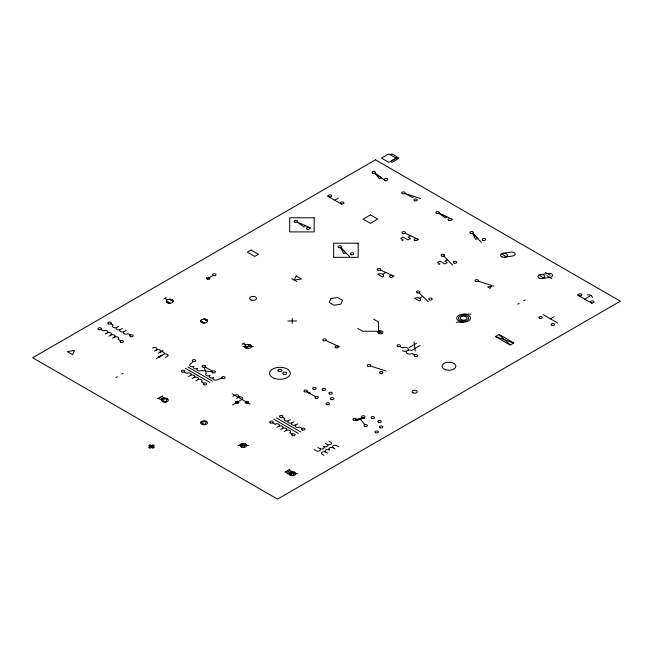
<?xml version="1.0" encoding="UTF-8"?>
<svg xmlns="http://www.w3.org/2000/svg" width="653" height="653" viewBox="0 0 653 653"><rect width="100%" height="100%" fill="white"/><g stroke="black" fill="none" stroke-linecap="round" stroke-linejoin="round"><path stroke-width="0.98" d="M413.92 196.365L412.696 197.663L404.942 193.419L420.556 198.545M193.19 361.46A1.73 0.996 0 0 1 193.19 359.73A1.73 0.996 0 0 1 195.786 360.595A1.73 0.996 0 0 1 193.19 361.46L190.382 364.129A2.596 1.502 0 0 0 190.382 366.251A2.596 1.502 0 0 0 194.055 366.251A2.596 1.502 0 0 0 194.055 368.374A2.596 1.502 0 0 0 197.728 368.374A2.596 1.502 0 0 0 197.728 370.496A2.596 1.502 0 0 0 201.402 370.496L211.907 371.728M305.326 225.603L303.8 226.836L297.164 221.947L310.942 228.134M390.396 154.753L391.865 153.904L398.526 157.748L397.057 158.597L388.845 153.871L381.499 158.116L388.845 162.36L396.191 158.116M334.687 200.21L338.36 198.088M163.658 299.074L166.107 297.662M105.231 334.026L107.068 332.965A2.596 1.502 0 0 1 110.741 332.965A2.596 1.502 0 0 1 110.741 335.087L108.904 336.148M110.741 323.774L113.189 325.186A2.596 1.502 0 0 0 113.189 327.308A2.596 1.502 0 0 0 116.863 327.308L118.699 326.247M209.393 277.549L213.066 275.427M116.863 327.308A2.596 1.502 0 0 0 116.863 329.43A2.596 1.502 0 0 0 120.536 329.43L122.372 328.369M112.577 338.27L114.414 337.209A2.596 1.502 0 0 1 118.087 337.209A2.596 1.502 0 0 1 118.087 339.331L120.536 340.744M120.536 329.43A2.596 1.502 0 0 0 120.536 331.553A2.596 1.502 0 0 0 124.209 331.553L126.045 330.491M154.443 351.118L156.279 350.065A2.604 1.502 0 0 1 159.952 350.057A2.604 1.502 0 0 1 159.952 352.179A2.596 1.502 0 0 1 163.625 352.179A2.596 1.502 0 0 1 163.625 354.301L156.279 358.546M116.03 377.475L117.352 376.708M121.972 374.038L123.295 373.279M158.116 353.24L163.013 350.416M165.462 357.485L167.299 356.424A2.596 1.502 0 0 0 167.299 354.301A2.596 1.502 0 0 0 163.625 354.301M401.938 240.663L403.162 239.953L400.713 238.541L403.162 237.129L408.06 239.953L410.508 238.541L408.06 237.129L410.508 235.717M242.018 344.319L244.467 342.907M188.546 376.503L190.382 375.442A2.596 1.502 0 0 1 194.055 375.442A2.596 1.502 0 0 1 194.055 377.565L192.219 378.626M157.536 398.746L162.434 395.922M195.892 380.74L197.728 379.687A2.596 1.502 0 0 1 201.402 379.687A2.596 1.502 0 0 1 201.402 381.801L203.85 383.221M382.617 274.268A3.461 2 0 0 1 382.617 277.101L377.72 274.268A3.461 2 0 0 1 382.617 274.268L385.784 272.448M438.743 264.645L439.967 263.943L437.518 262.522L439.967 261.11L444.864 263.943L447.313 262.522L444.864 261.11L447.313 259.698M232.835 396.273L234.672 395.212A2.596 1.502 0 0 1 238.345 395.212A2.596 1.502 0 0 1 238.345 397.334L236.508 398.395M232.533 404.933L242.018 399.456A2.596 1.502 0 0 0 242.018 397.334A2.596 1.502 0 0 0 238.345 397.334M419.544 298.258A3.461 2 0 0 1 419.544 301.082L414.647 298.258A3.461 2 0 0 1 419.544 298.258L422.703 296.429M409.137 347.535L416.483 343.29M276.913 427.38L278.749 426.319A2.596 1.502 0 0 1 282.423 426.319A2.596 1.502 0 0 1 282.423 428.433L280.586 429.494M282.423 417.128L284.871 418.54A2.596 1.502 0 0 0 284.871 420.663A2.596 1.502 0 0 0 288.544 420.663L290.381 419.601M412.81 349.649L420.157 345.413M288.544 420.663A2.596 1.502 0 0 0 288.544 422.785A2.596 1.502 0 0 0 292.218 422.785L294.054 421.724M284.259 431.617L286.096 430.556A2.596 1.502 0 0 1 289.769 430.556A2.596 1.502 0 0 1 289.769 432.678L292.218 434.09M292.218 422.785A2.596 1.502 0 0 0 292.218 424.899A2.596 1.502 0 0 0 295.891 424.899L297.727 423.846M517.747 304.2L519.07 303.433M523.698 300.764L525.028 299.996M550.389 318.827L554.062 316.705M284.871 472.266L289.769 469.434M584.696 299.147L591.022 295.491M221.906 378.095L217.318 379.687A2.596 1.502 0 0 1 213.645 379.687A2.596 1.502 0 0 1 213.645 377.565A2.596 1.502 0 0 1 209.972 377.565A2.596 1.502 0 0 1 209.972 375.442A2.596 1.502 0 0 1 206.299 375.442A2.596 1.502 0 0 1 206.299 373.32L204.152 367.255M503.014 253.307L510.768 252.131A3.461 2 0 0 1 515.037 253.56A3.461 2 0 0 1 512.581 256.009L504.851 257.2M540.455 274.627L548.218 273.452A3.461 2 0 0 1 552.479 274.88A3.461 2 0 0 1 550.022 277.329L542.292 278.521M463.63 314.158L470.976 314.158M287.908 320.99L296.527 320.99M456.284 322.166L463.63 322.166M242.834 346.441L253.446 346.441M237.937 445.403L248.548 445.403M286.912 473.678L297.523 473.678M169.96 299.417L171.51 299.466M170.351 299.645L172.074 299.694M170.743 299.866L172.449 299.923M171.135 300.094L172.727 300.143M171.527 300.323L172.931 300.364M171.919 300.543L173.078 300.584M172.31 300.772L173.176 300.804M172.702 301L173.233 301.017M166.344 301.433L166.964 301.457M166.409 301.653L167.356 301.678M166.515 301.866L167.748 301.906M166.678 302.086L168.139 302.135M166.899 302.306L168.531 302.363M167.201 302.535L168.923 302.584M167.617 302.755L169.315 302.812M168.254 302.992L169.707 303.041M204.177 319.17L205.671 319.219M204.569 319.399L206.275 319.456M204.96 319.627L206.674 319.676M205.352 319.848L206.968 319.905M205.744 320.076L207.181 320.125M206.136 320.305L207.336 320.345M206.528 320.533L207.442 320.558M206.919 320.754L207.507 320.778M207.311 320.982L207.523 320.99A3.461 2 0 0 1 202.332 322.721A3.461 2 0 0 1 202.332 319.26A3.461 2 0 0 1 207.523 320.99M200.618 321.194L201.181 321.211M200.675 321.407L201.573 321.439M200.781 321.627L201.965 321.668M200.928 321.847L202.357 321.888M201.14 322.068L202.748 322.117M201.426 322.288L203.14 322.345M201.818 322.517L203.532 322.566M202.406 322.745L203.924 322.794M248.124 344.547L249.454 344.588M248.515 344.768L250.189 344.825M248.907 344.996L250.638 345.053M249.299 345.225L250.956 345.274M249.691 345.453L251.193 345.494M250.083 345.674L251.372 345.715M250.474 345.902L251.495 345.935M250.866 346.131L251.568 346.147M244.687 346.572L245.128 346.588M244.728 346.784L245.52 346.808M244.818 347.004L245.912 347.037M244.948 347.216L246.303 347.265M245.144 347.437L246.695 347.486M245.397 347.657L247.087 347.714M245.748 347.886L247.479 347.943M246.254 348.114L247.871 348.171M247.177 348.359L248.262 348.392M478.208 281.116L493.815 286.234M370.447 365.949L386.054 371.075M495.562 336.483L513.625 343.021M306.91 391.678L310.126 393.008L309.204 393.53L306.91 391.678L315.481 396.624M438.84 213.196L447.003 216.853L445.477 218.086L438.84 213.196L452.619 219.384M380.275 269.975L394.045 276.154M325.839 340.499L339.405 346.8M405.105 233.178L418.573 239.545M545.361 272.391L550.259 275.223M546.888 275.746L551.785 278.578M577.35 294.903L592.042 303.392M538.929 275.158L543.827 277.99M501.488 253.837L506.385 256.67M543.043 314.583L557.735 323.064M327.341 195.965L342.033 204.446M373.638 319.219L378.536 322.051L378.536 330.532L380.985 331.944M291.793 278.692L296.691 281.516M378.536 331.242L382.209 333.356M379.76 332.655L377.312 331.242L362.619 331.242L357.722 328.41M399.954 346.474L402.403 347.886A3.461 2 0 0 1 407.301 347.886A3.461 2 0 0 1 407.301 350.71A3.461 2 0 0 0 407.301 353.542A3.461 2 0 0 0 412.198 353.542L414.647 354.954M206.944 277.549L209.393 278.962M169.584 299.205L173.241 301.311A3.461 2 0 0 1 167.837 302.853A3.461 2 0 0 1 168.27 299.401A3.461 2 0 0 1 173.233 301.343M203.867 318.99L207.523 321.105M247.944 344.441L251.601 346.547A3.461 2 0 0 1 246.197 348.09A3.461 2 0 0 1 246.63 344.637A3.461 2 0 0 1 251.593 346.58M164.882 298.372L167.331 299.784M243.243 343.609L245.691 345.021M166.319 301.082L169.976 303.196M200.602 320.876L204.258 322.99M244.679 346.327L248.336 348.433M355.681 420.189L356.595 420.72A12.407 7.167 0 0 1 364.072 418.508M205.075 366.962L212.421 371.198M328.932 441.15L330.769 442.212A2.596 1.502 0 0 1 330.769 444.334A2.596 1.502 0 0 1 327.096 444.334L325.259 443.273M338.727 446.807L336.891 445.746A2.596 1.502 0 0 0 333.218 445.746A2.596 1.502 0 0 0 333.218 447.868L335.054 448.929M302.012 428.433L299.564 427.021A2.596 1.502 0 0 1 295.891 427.021A2.596 1.502 0 0 1 295.891 424.899M276.301 417.83L300.788 431.968M187.933 366.962L212.421 381.099M232.125 393.743L250.181 404.166M130.331 335.087L127.882 333.675A2.596 1.502 0 0 1 124.209 333.675A2.596 1.502 0 0 1 124.209 331.553M273.852 419.25L298.339 433.388M185.485 368.374L209.972 382.511M317.913 447.517L319.75 448.578A2.596 1.502 0 0 0 323.423 448.578A2.596 1.502 0 0 0 323.423 446.456A2.596 1.502 0 0 0 327.096 446.456A2.596 1.502 0 0 0 327.096 444.334M324.035 455.296L322.198 454.235A2.596 1.502 0 0 1 322.19 452.113A2.596 1.502 0 0 1 325.871 452.113L327.708 453.174M235.896 401.579L238.345 402.991M272.627 422.785L275.076 424.197M184.26 371.908L186.709 373.32A2.596 1.502 0 0 1 190.382 373.32A2.596 1.502 0 0 1 190.382 375.442M314.24 449.639L316.076 450.701A2.596 1.502 0 0 0 319.75 450.701A2.596 1.502 0 0 0 319.75 448.578M100.946 329.43L103.394 330.842A2.596 1.502 0 0 1 107.068 330.842A2.596 1.502 0 0 1 107.068 332.965M161.618 396.387L164.687 398.167M288.952 469.907L292.013 471.678M159.985 397.334L162.434 398.746M287.32 470.854L289.769 472.266M158.352 398.273L161.422 400.052M285.688 471.793L288.748 473.564M151.569 445.73L153.014 446.562M150.01 446.636L151.455 447.468M374.887 173.135L381.417 177.845L379.377 178.791L374.887 173.135L385.809 180.971M498.933 334.54L510.36 344.906M419.136 292.838L428.213 301.735M472.576 233.325L477.784 238.565L475.539 239.276L472.576 233.325L481.457 242.336M340.719 247.626L345.919 252.866L343.674 253.576L340.719 247.626L349.592 256.637M443.844 256.041L452.619 265.118M360.17 419.128L364.864 424.67M363.843 417.716L364.145 418.483M414.035 341.878L415.259 351.069M292.218 318.501L292.218 323.48M333.218 447.868A2.596 1.502 0 0 0 329.536 447.868A2.596 1.502 0 0 0 329.536 449.99A2.596 1.502 0 0 0 325.863 449.99A2.596 1.502 0 0 0 325.863 452.113M282.423 428.433A2.596 1.502 0 0 1 286.096 428.433A2.596 1.502 0 0 1 286.096 430.556M275.076 424.197A2.596 1.502 0 0 1 278.749 424.197A2.596 1.502 0 0 1 278.749 426.319M194.055 377.565A2.596 1.502 0 0 1 197.728 377.565A2.596 1.502 0 0 1 197.728 379.687M152.606 347.943A2.596 1.502 0 0 1 156.279 347.943A2.596 1.502 0 0 1 156.279 350.065M110.732 335.087A2.596 1.502 0 0 1 114.414 335.087A2.596 1.502 0 0 1 114.414 337.209M355.51 420.181A13.705 7.918 0 0 1 363.729 417.708M412.198 350.71A3.461 2 0 0 0 407.301 350.71A3.461 2 0 0 1 402.403 350.71M587.349 294.789A4.326 2.498 0 0 1 592.247 297.613M74.507 350.465L72.565 354.652L67.259 351.583L74.507 350.465M167.331 398.746L165.78 402.093L161.536 399.644L167.331 398.746M206.511 421.365L204.96 424.711L200.716 422.262L206.511 421.365M296.184 275.917L294.242 280.104L301.49 278.986L296.184 275.917M245.691 443.991L244.14 447.329L239.896 444.881L245.691 443.991M294.666 472.266L293.115 475.613L288.871 473.164L294.666 472.266M330.998 298.535L329.161 302.421L334.058 305.245L340.793 304.184L342.629 300.298L337.732 297.474L330.998 298.535M491.366 286.234L490.142 288.357L487.693 286.945L491.366 286.234M161.789 355.363L159.487 357.215L158.573 356.685L161.789 355.363M375.475 159.822L32.65 357.746L277.525 499.129L620.35 301.196L375.475 159.822M397.057 157.748L390.625 161.462L392.094 162.311L398.526 158.597L397.057 157.748M251.054 250.034L247.381 252.156L254.727 256.4L258.4 254.278L251.054 250.034M370.455 214.87L363.109 219.114L370.455 223.35L377.801 219.114L370.455 214.87M150.01 444.938L148.631 445.73L153.014 448.26L154.394 447.468L150.01 444.938M152.949 444.938L148.631 447.427L150.076 448.26L154.394 445.77L152.949 444.938M499.137 334.418L495.464 336.54L510.156 345.021L513.829 342.907L499.137 334.418M314.207 217.767L289.72 217.767L289.72 231.905L314.207 231.905L314.207 217.767M358.162 243.202L333.675 243.202L333.675 257.339L358.162 257.339L358.162 243.202M290.487 475.408A3.461 2 0 0 0 295.678 473.678A3.461 2 0 0 0 290.487 471.948A3.461 2 0 0 0 290.487 475.408M241.512 447.134A3.461 2 0 0 0 246.703 445.403A3.461 2 0 0 0 241.512 443.673A3.461 2 0 0 0 241.512 447.134M202.332 424.515A3.461 2 0 0 0 207.523 422.785A3.461 2 0 0 0 202.332 421.046A3.461 2 0 0 0 202.332 424.515M163.152 401.889A3.461 2 0 0 0 168.343 400.158A3.461 2 0 0 0 163.152 398.428A3.461 2 0 0 0 163.152 401.889M292.577 435.665A1.73 0.996 0 0 0 295.172 434.8A1.73 0.996 0 0 0 292.577 433.935A1.73 0.996 0 0 0 292.577 435.665M270.538 422.94A1.73 0.996 0 0 0 273.134 422.075A1.73 0.996 0 0 0 270.538 421.209A1.73 0.996 0 0 0 270.538 422.94M302.266 429.968A1.73 0.996 0 0 0 304.967 429.217A1.73 0.996 0 0 0 302.478 428.246A1.73 0.996 0 0 0 302.266 429.968M280.227 417.251A1.73 0.996 0 0 0 282.929 416.492A1.73 0.996 0 0 0 280.439 415.52A1.73 0.996 0 0 0 280.227 417.251M245.969 403.121A1.73 0.996 0 0 0 248.646 402.338A1.73 0.996 0 0 0 246.132 401.391A1.73 0.996 0 0 0 245.969 403.121M236.174 403.121A1.73 0.996 0 0 0 238.851 402.338A1.73 0.996 0 0 0 236.337 401.391A1.73 0.996 0 0 0 236.174 403.121M222.469 378.389A1.73 0.996 0 0 0 225.163 377.63A1.73 0.996 0 0 0 222.681 376.667A1.73 0.996 0 0 0 222.469 378.389M202.985 367.117A1.73 0.996 0 0 0 205.581 366.251A1.73 0.996 0 0 0 202.985 365.386A1.73 0.996 0 0 0 202.985 367.117M212.78 372.773A1.73 0.996 0 0 0 215.376 371.908A1.73 0.996 0 0 0 212.78 371.043A1.73 0.996 0 0 0 212.78 372.773M204.209 384.788A1.73 0.996 0 0 0 206.805 383.923A1.73 0.996 0 0 0 204.209 383.058A1.73 0.996 0 0 0 204.209 384.788M182.065 372.03A1.73 0.996 0 0 0 184.758 371.271A1.73 0.996 0 0 0 182.277 370.3A1.73 0.996 0 0 0 182.065 372.03M120.789 342.278A1.73 0.996 0 0 0 123.482 341.519A1.73 0.996 0 0 0 121.001 340.548A1.73 0.996 0 0 0 120.789 342.278M98.856 329.594A1.73 0.996 0 0 0 101.452 328.728A1.73 0.996 0 0 0 98.856 327.855A1.73 0.996 0 0 0 98.856 329.594M130.584 336.621A1.73 0.996 0 0 0 133.277 335.862A1.73 0.996 0 0 0 130.796 334.891A1.73 0.996 0 0 0 130.584 336.621M108.545 323.896A1.73 0.996 0 0 0 111.239 323.137A1.73 0.996 0 0 0 108.757 322.174A1.73 0.996 0 0 0 108.545 323.896M353.795 420.116A1.73 0.996 0 0 0 356.391 419.25A1.73 0.996 0 0 0 353.795 418.385A1.73 0.996 0 0 0 353.795 420.116M362.366 417.545A1.73 0.996 0 0 0 365.06 416.785A1.73 0.996 0 0 0 362.578 415.814A1.73 0.996 0 0 0 362.366 417.545M371.957 418.467A1.73 0.996 0 0 0 374.553 417.602A1.73 0.996 0 0 0 371.957 416.728A1.73 0.996 0 0 0 371.957 418.467M378.691 422.352A1.73 0.996 0 0 0 381.287 421.487A1.73 0.996 0 0 0 378.691 420.622A1.73 0.996 0 0 0 378.691 422.352M380.217 427.829A1.73 0.996 0 0 0 382.821 426.964A1.73 0.996 0 0 0 380.217 426.099A1.73 0.996 0 0 0 380.217 427.829M375.728 432.8A1.73 0.996 0 0 0 378.43 432.041A1.73 0.996 0 0 0 375.94 431.07A1.73 0.996 0 0 0 375.728 432.8M364.709 426.433A1.73 0.996 0 0 0 367.41 425.683A1.73 0.996 0 0 0 364.921 424.711A1.73 0.996 0 0 0 364.709 426.433M304.82 391.841A1.73 0.996 0 0 0 307.416 390.976A1.73 0.996 0 0 0 304.82 390.102A1.73 0.996 0 0 0 304.82 391.841M313.489 389.302A1.73 0.996 0 0 0 316.093 388.437A1.73 0.996 0 0 0 313.489 387.572A1.73 0.996 0 0 0 313.489 389.302M322.982 390.192A1.73 0.996 0 0 0 325.578 389.319A1.73 0.996 0 0 0 322.982 388.453A1.73 0.996 0 0 0 322.982 390.192M329.61 394.037A1.73 0.996 0 0 0 332.312 393.286A1.73 0.996 0 0 0 329.822 392.314A1.73 0.996 0 0 0 329.61 394.037M331.144 399.514A1.73 0.996 0 0 0 333.838 398.763A1.73 0.996 0 0 0 331.357 397.791A1.73 0.996 0 0 0 331.144 399.514M326.753 404.525A1.73 0.996 0 0 0 329.455 403.766A1.73 0.996 0 0 0 326.965 402.795A1.73 0.996 0 0 0 326.753 404.525M315.734 398.159A1.73 1.004 0 0 0 318.435 397.408A1.73 1.004 0 0 0 315.946 396.436A1.73 1.004 0 0 0 315.734 398.159M274.113 378.283A10.391 5.999 0 0 0 290.299 373.745A10.391 5.999 0 0 0 275.403 367.917A10.391 5.999 0 0 0 274.113 378.283M283.729 374.267A2.016 1.167 0 0 0 286.757 373.255A2.016 1.167 0 0 0 283.729 372.243A2.016 1.167 0 0 0 283.729 374.267M278.831 371.435A2.016 1.167 0 0 0 281.859 370.431A2.016 1.167 0 0 0 278.831 369.418A2.016 1.167 0 0 0 278.831 371.435M413.202 392.918A2.596 1.502 0 0 0 417.243 391.784A2.596 1.502 0 0 0 413.52 390.331A2.596 1.502 0 0 0 413.202 392.918M380.185 373.312A1.73 0.996 0 0 0 382.887 372.561A1.73 0.996 0 0 0 380.405 371.59A1.73 0.996 0 0 0 380.185 373.312M367.941 366.243A1.73 0.996 0 0 0 370.643 365.492A1.73 0.996 0 0 0 368.161 364.521A1.73 0.996 0 0 0 367.941 366.243M335.887 347.788A1.73 0.996 0 0 0 338.483 346.923A1.73 0.996 0 0 0 335.887 346.057A1.73 0.996 0 0 0 335.887 347.788M323.537 340.678A1.73 0.996 0 0 0 326.239 339.919A1.73 0.996 0 0 0 323.757 338.956A1.73 0.996 0 0 0 323.537 340.678M251.095 300.029A3.461 2 0 0 0 256.49 298.511A3.461 2 0 0 0 251.527 296.568A3.461 2 0 0 0 251.095 300.029M207.221 279.092A1.73 0.996 0 0 0 209.899 278.309A1.73 0.996 0 0 0 207.385 277.362A1.73 0.996 0 0 0 207.221 279.092M213.319 275.55A1.73 0.996 0 0 0 216.021 274.791A1.73 0.996 0 0 0 213.531 273.819A1.73 0.996 0 0 0 213.319 275.55M445.477 369.696A6.93 4 0 0 0 455.867 366.227A6.93 4 0 0 0 445.477 362.766A6.93 4 0 0 0 445.477 369.696M414.9 356.489A1.73 0.996 0 0 0 417.594 355.73A1.73 0.996 0 0 0 415.112 354.759A1.73 0.996 0 0 0 414.9 356.489M397.759 346.596A1.73 0.996 0 0 0 400.452 345.837A1.73 0.996 0 0 0 397.971 344.866A1.73 0.996 0 0 0 397.759 346.596M378.952 333.552A2.596 1.502 0 0 0 382.968 332.385A2.596 1.502 0 0 0 379.197 330.965A2.596 1.502 0 0 0 378.952 333.552M461.034 320.762A5.191 2.996 0 0 0 468.821 318.166A5.191 2.996 0 0 0 461.034 315.562A5.191 2.996 0 0 0 461.034 320.762M460.169 321.627A6.93 4 0 0 0 470.56 318.166A6.93 4 0 0 0 460.169 314.697A6.93 4 0 0 0 460.169 321.627M461.687 319.815A3.461 2 0 0 0 467.083 318.305A3.461 2 0 0 0 462.12 316.362A3.461 2 0 0 0 461.687 319.815M429.592 299.89A1.73 0.996 0 0 0 432.196 299.025A1.73 0.996 0 0 0 429.592 298.16A1.73 0.996 0 0 0 429.592 299.89M417.349 292.822A1.73 0.996 0 0 0 419.952 291.956A1.73 0.996 0 0 0 417.349 291.091A1.73 0.996 0 0 0 417.349 292.822M390.323 277.256A1.73 0.996 0 0 0 392.918 276.39A1.73 0.996 0 0 0 390.323 275.525A1.73 0.996 0 0 0 390.323 277.256M377.973 270.154A1.73 0.996 0 0 0 380.675 269.395A1.73 0.996 0 0 0 378.185 268.424A1.73 0.996 0 0 0 377.973 270.154M551.973 325.349A1.73 0.996 0 0 0 554.568 324.484A1.73 0.996 0 0 0 551.973 323.61A1.73 0.996 0 0 0 551.973 325.349M539.729 318.28A1.73 0.996 0 0 0 542.325 317.407A1.73 0.996 0 0 0 539.729 316.542A1.73 0.996 0 0 0 539.729 318.28M351.069 254.637A1.73 0.996 0 0 0 353.771 253.878A1.73 0.996 0 0 0 351.29 252.907A1.73 0.996 0 0 0 351.069 254.637M338.931 247.601A1.73 0.996 0 0 0 341.535 246.736A1.73 0.996 0 0 0 338.931 245.871A1.73 0.996 0 0 0 338.931 247.601M307.114 229.195A1.73 0.996 0 0 0 309.808 228.444A1.73 0.996 0 0 0 307.326 227.473A1.73 0.996 0 0 0 307.114 229.195M294.87 222.126A1.73 0.996 0 0 0 297.564 221.375A1.73 0.996 0 0 0 295.083 220.404A1.73 0.996 0 0 0 294.87 222.126M475.702 281.41A1.73 0.996 0 0 0 478.404 280.651A1.73 0.996 0 0 0 475.923 279.688A1.73 0.996 0 0 0 475.702 281.41M441.959 256.082A1.73 0.996 0 0 0 444.554 255.217A1.73 0.996 0 0 0 441.959 254.352A1.73 0.996 0 0 0 441.959 256.082M454.096 263.118A1.73 0.996 0 0 0 456.798 262.359A1.73 0.996 0 0 0 454.308 261.388A1.73 0.996 0 0 0 454.096 263.118M414.949 240.492A1.73 0.996 0 0 0 417.642 239.733A1.73 0.996 0 0 0 415.161 238.761A1.73 0.996 0 0 0 414.949 240.492M402.705 233.423A1.73 0.996 0 0 0 405.399 232.664A1.73 0.996 0 0 0 402.917 231.693A1.73 0.996 0 0 0 402.705 233.423M341.266 203.744A1.73 0.996 0 0 0 343.968 202.985A1.73 0.996 0 0 0 341.486 202.022A1.73 0.996 0 0 0 341.266 203.744M329.022 196.675A1.73 0.996 0 0 0 331.724 195.916A1.73 0.996 0 0 0 329.243 194.953A1.73 0.996 0 0 0 329.022 196.675M591.275 302.682A1.73 0.996 0 0 0 593.977 301.931A1.73 0.996 0 0 0 591.487 300.96A1.73 0.996 0 0 0 591.275 302.682M579.031 295.613A1.73 0.996 0 0 0 581.733 294.862A1.73 0.996 0 0 0 579.244 293.891A1.73 0.996 0 0 0 579.031 295.613M539.484 278.251A3.461 2 0 0 0 544.839 276.684A3.461 2 0 0 0 539.811 274.791A3.461 2 0 0 0 539.484 278.251M502.043 256.931A3.461 2 0 0 0 507.397 255.364A3.461 2 0 0 0 502.369 253.47A3.461 2 0 0 0 502.043 256.931M470.797 233.309A1.73 0.996 0 0 0 473.392 232.444A1.73 0.996 0 0 0 470.797 231.578A1.73 0.996 0 0 0 470.797 233.309M483.04 240.377A1.73 0.996 0 0 0 485.636 239.512A1.73 0.996 0 0 0 483.04 238.647A1.73 0.996 0 0 0 483.04 240.377M448.897 220.485A1.73 0.996 0 0 0 451.492 219.62A1.73 0.996 0 0 0 448.897 218.755A1.73 0.996 0 0 0 448.897 220.485M436.547 213.376A1.73 0.996 0 0 0 439.249 212.625A1.73 0.996 0 0 0 436.759 211.654A1.73 0.996 0 0 0 436.547 213.376M414.794 200.822A1.73 0.996 0 0 0 417.389 199.957A1.73 0.996 0 0 0 414.794 199.092A1.73 0.996 0 0 0 414.794 200.822M402.55 193.753A1.73 0.996 0 0 0 405.146 192.888A1.73 0.996 0 0 0 402.55 192.023A1.73 0.996 0 0 0 402.55 193.753M385.041 180.269A1.73 0.996 0 0 0 387.735 179.51A1.73 0.996 0 0 0 385.254 178.538A1.73 0.996 0 0 0 385.041 180.269M372.798 173.2A1.73 0.996 0 0 0 375.491 172.441A1.73 0.996 0 0 0 373.01 171.47A1.73 0.996 0 0 0 372.798 173.2"/></g></svg>
